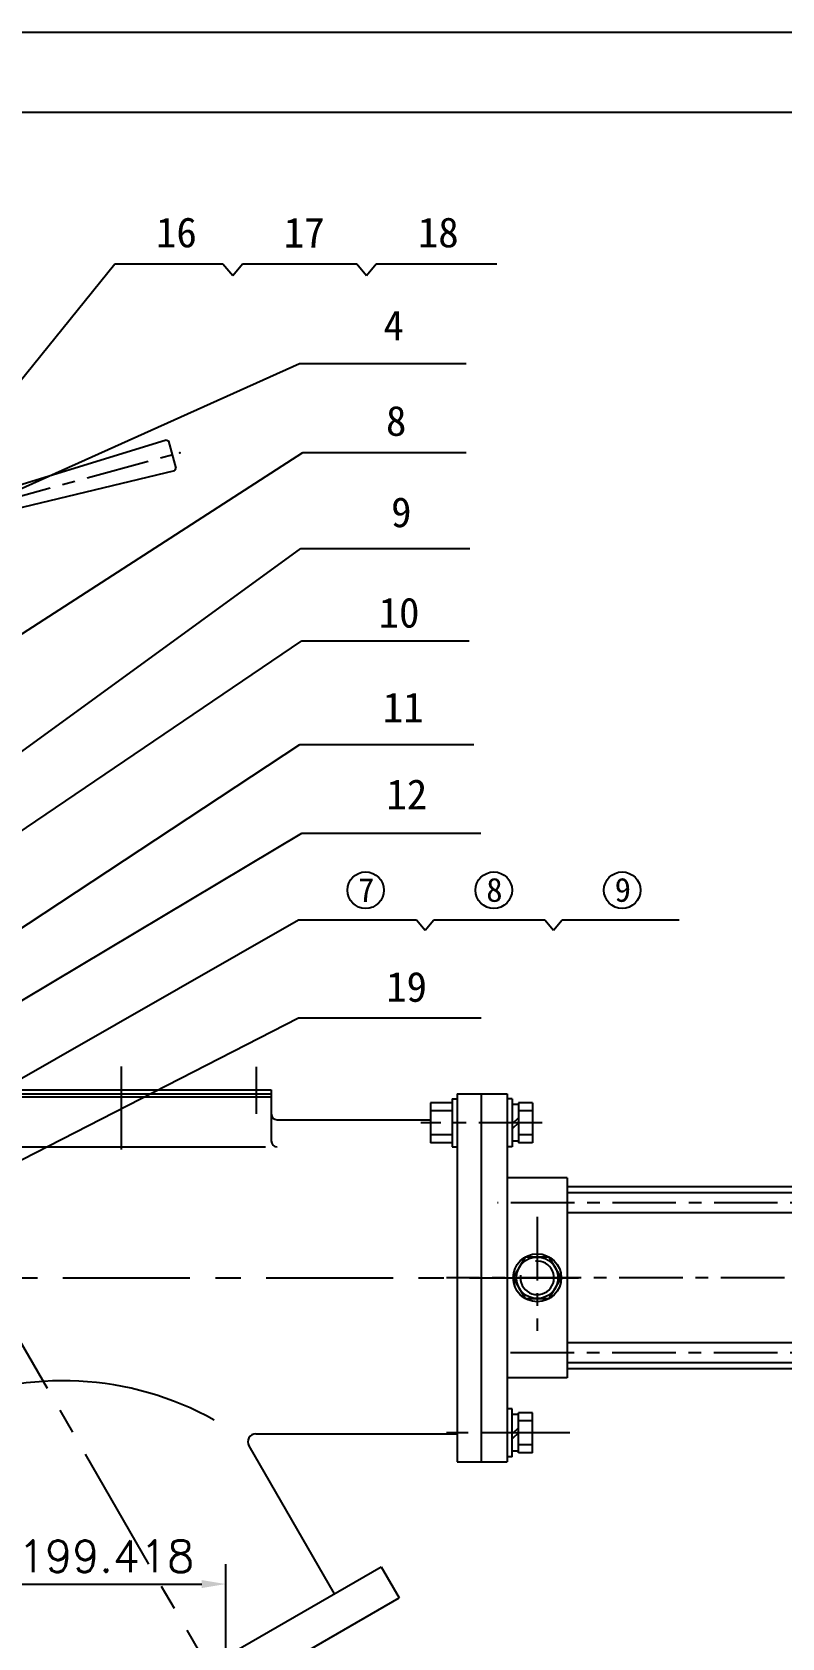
# Model space of a CAD drawing. Extents: x -2754 to 610, y -1664 to 712.
# Drawn here: x -892 to -517, y -91 to 712 of the extents above; entities that cross this region are included whole.
import ezdxf

# ---------------------------------------------------------------- set-up
doc = ezdxf.new("R2010")
doc.units = 0
doc.linetypes.add('CENTER', pattern=[50.8, 31.75, -6.35, 6.35, -6.35])
doc.layers.get('0').update_dxf_attribs({"linetype": 'CONTINUOUS'})
doc.layers.get('DEFPOINTS').update_dxf_attribs({"linetype": 'CONTINUOUS'})
doc.layers.add('SMPEN_THICK', color=7, linetype='CONTINUOUS')
doc.styles.get("Standard").update_dxf_attribs({"font": 'txt.shx', "height": 14})
doc.dimstyles.get("Standard").update_dxf_attribs({"dimscale": 5, "dimtxt": 4.5, "dimasz": 5.5, "dimexe": 4.25, "dimexo": 0.625, "dimgap": 2.2, "dimtad": 1, "dimdec": 4, "dimlfac": -1, "dimdsep": 46, "dimlunit": 6, "dimtxsty": 'Standard', "dimcen": 2.5, "dimclrd": 2, "dimclre": 2, "dimclrt": 2, "dimadec": 0, "dimazin": 0, "dimtfac": 1, "dimtdec": 4, "dimtmove": 0, "dimatfit": 3, "dimfxl": 1, "dimtolj": 1, "dimtzin": 0, "dimarcsym": 0})

# ---------------------------------------------------------------- blocks, each defined once
blk = doc.blocks.new('*D5')
at = {"color": 2, "lineweight": -2, "transparency": 16777216}
for p, q in [((-994.32, -215.88), (-994.32, -53.97)), ((-794.9, -120.88), (-794.9, -53.97)), ((-982.32, -63.97), (-806.9, -63.97))]:
    blk.add_line(p, q, dxfattribs=at)
at = {"color": 2, "transparency": 16777216}
for points in [[(-982.32, -61.97), (-982.32, -65.97), (-994.32, -63.97)], [(-806.9, -61.97), (-806.9, -65.97), (-794.9, -63.97)]]:
    blk.add_solid(points, dxfattribs=at)
at = {"layer": 'DEFPOINTS', "color": 0, "transparency": 16777216}
for p in [(-794.9, -63.97), (-794.9, -120.88), (-994.32, -215.88)]:
    blk.add_point(p, dxfattribs=at)
at = {"color": 2, "transparency": 16777216, "insert": (-854.73, -50.07), "char_height": 15.8, "attachment_point": 5}
blk.add_mtext('\\A1;199.418', dxfattribs=at)
blk = doc.blocks.new('*D11')
at = {"color": 2, "lineweight": -2, "transparency": 16777216}
for p, q in [((-226.2, 39.12), (-226.2, -757.75)), ((-2270.32, -328.88), (-2270.32, -757.75)), ((-238.2, -747.75), (-2258.32, -747.75))]:
    blk.add_line(p, q, dxfattribs=at)
at = {"color": 2, "transparency": 16777216}
for points in [[(-2258.32, -745.75), (-2258.32, -749.75), (-2270.32, -747.75)], [(-238.2, -745.75), (-238.2, -749.75), (-226.2, -747.75)]]:
    blk.add_solid(points, dxfattribs=at)
at = {"layer": 'DEFPOINTS', "color": 0, "transparency": 16777216}
for p in [(-226.2, 39.12), (-2270.32, -328.88), (-2270.32, -747.75)]:
    blk.add_point(p, dxfattribs=at)
at = {"color": 2, "transparency": 16777216, "insert": (-1218.89, -733.85), "char_height": 15.8, "attachment_point": 5}
blk.add_mtext('\\A1;2044', dxfattribs=at)

msp = doc.modelspace()

# ---------------------------------------------------------------- linework, layer by layer
at = {"color": 6}
msp.add_line((-2754.49064, 711.83857), (609.50936, 711.83857), dxfattribs=at)
at = {"color": 4}
for p, q in [((-2654.49064, 671.83857), (569.50936, 671.83857)), ((-913.31554, 480.80149), (-824.65624, 507.97913)), ((-824.65624, 507.97913), (-823.43138, 507.309)), ((-819.66841, 493.82382), (-823.43138, 507.309)), ((-913.31554, 470.43857), (-820.3723, 492.6284)), ((-820.3723, 492.6284), (-819.66841, 493.82382))]:
    msp.add_line(p, q, dxfattribs=at)
at = {"color": 1}
for p, q in [((-927.45065, 500.62813), (-850.4584, 595.97506)), ((-1074.24311, 403.9677), (-758.08871, 546.24558)), ((-1208.53905, 210.0381), (-756.40441, 501.75125)), ((-1179.55914, 146.47369), (-757.44234, 453.77775)), ((-1179.16994, 122.03453), (-756.87448, 407.46749)), ((-1180.63713, 77.08055), (-757.90145, 355.67248)), ((-1184.55418, 56.00842), (-756.84299, 311.33262)), ((-938.26341, 165.29463), (-758.4856, 268.00015)), ((-956.67634, 117.44572), (-758.63279, 219.14433))]:
    msp.add_line(p, q, dxfattribs=at)
for p, q in [((-850.4584, 595.97506), (-796.36922, 595.97506)), ((-796.36922, 595.97506), (-791.46087, 590.23633)), ((-791.46087, 590.23633), (-786.63502, 595.97506)), ((-786.63502, 595.97506), (-729.40113, 595.97506)), ((-729.40113, 595.97506), (-724.49278, 590.23633)), ((-724.49278, 590.23633), (-719.66693, 595.97506)), ((-719.66693, 595.97506), (-659.33497, 595.97506)), ((-758.08871, 546.24558), (-674.80454, 546.24558)), ((-756.40441, 501.75125), (-674.80454, 501.75125)), ((-757.44234, 453.77775), (-672.95858, 453.77775)), ((-756.87448, 407.46749), (-673.24911, 407.46749)), ((-757.90145, 355.67248), (-670.82021, 355.67248)), ((-756.84299, 311.33262), (-667.4779, 311.33262)), ((-758.4856, 268.00015), (-699.49195, 268.00015)), ((-699.49195, 268.00015), (-695.14795, 262.92126)), ((-695.14795, 262.92126), (-690.87697, 268.00015)), ((-690.87697, 268.00015), (-635.32978, 268.00015)), ((-635.32978, 268.00015), (-630.98578, 262.92126)), ((-630.98578, 262.92126), (-626.7148, 268.00015)), ((-626.7148, 268.00015), (-568.29309, 268.00015)), ((-758.63279, 219.14433), (-667.24997, 219.14433))]:
    msp.add_line(p, q)
for centre in [(-724.99531, 282.89296), (-660.91493, 282.89296), (-596.72023, 282.89296)]:
    msp.add_circle(centre, 9.12689)
at = {"color": 4}
msp.add_point((-817.86282, 501.56874), dxfattribs=at)
at = {"layer": 'DEFPOINTS', "color": 0, "linetype": 'ByBlock'}
msp.add_point((-667.20476, 181.12003), dxfattribs=at)
msp.add_point((-667.20476, 181.12003), dxfattribs=at)
msp.add_point((-667.20476, 181.12003), dxfattribs=at)
at = {"layer": 'SMPEN_THICK', "linetype": 'CENTER'}
for p, q in [((-913.31554, 475.62003), (-817.86282, 501.56874)), ((-636.65705, 166.62003), (-697.42868, 166.62003)), ((-214.23051, 126.62003), (-659.06022, 126.62003)), ((-639.20476, 119.56754), (-639.20476, 62.54694)), ((-210.80965, 89.12003), (-684.50632, 89.12003)), ((-214.33009, 51.62003), (-657.08403, 51.62003)), ((-622.91493, 11.62003), (-684.50632, 11.62003)), ((-632.55055, 11.62003), (-666.31343, 11.62003))]:
    msp.add_line(p, q, dxfattribs=at)
at = {"layer": 'SMPEN_THICK', "linetype": 'CENTER', "ltscale": 2}
for p, q in [((-847.20476, 194.7101), (-847.20476, 153.21707)), ((-779.70476, 194.56452), (-779.70476, 171.12003)), ((-977.93454, 89.12003), (-618.48775, 89.12003)), ((-916.04295, 88.95004), (-786.1463, -136.03756))]:
    msp.add_line(p, q, dxfattribs=at)
at = {"layer": 'SMPEN_THICK', "color": 4}
for p, q in [((-922.20476, 183.12003), (-772.20476, 183.12003)), ((-922.20476, 181.12003), (-772.20476, 181.12003)), ((-922.20476, 179.62003), (-772.20476, 179.62003)), ((-772.20476, 183.12003), (-772.20476, 171.12003)), ((-772.20476, 183.12003), (-772.20476, 157.57643)), ((-692.49803, 176.62003), (-692.49803, 156.62003)), ((-681.69803, 176.62003), (-692.49803, 176.62003)), ((-681.70476, 178.6261), (-679.20476, 178.6261)), ((-681.70476, 178.6261), (-681.70476, 154.6261)), ((-679.20476, 181.12003), (-667.20476, 181.12003)), ((-679.20476, 181.12003), (-679.20476, 11.62003)), ((-667.20476, 181.12003), (-667.20476, -2.87997)), ((-667.20476, 181.12003), (-654.20476, 181.12003)), ((-654.20476, 181.12003), (-654.20476, -2.87997)), ((-651.70476, 178.62003), (-654.20476, 178.62003)), ((-651.70476, 178.62003), (-651.70476, 154.62003)), ((-648.60476, 176.62003), (-648.60476, 156.62003)), ((-641.60476, 176.62003), (-648.60476, 176.62003)), ((-641.60476, 176.62003), (-641.60476, 156.62003)), ((-681.69803, 172.62003), (-692.49803, 172.62003)), ((-648.60476, 175.82003), (-651.70476, 175.82003)), ((-648.60476, 169.13792), (-651.70476, 166.10574)), ((-641.60476, 172.62003), (-648.60476, 172.62003)), ((-769.20476, 168.12003), (-692.49803, 168.12003)), ((-681.69803, 160.62003), (-692.49803, 160.62003)), ((-648.60476, 166.62003), (-651.70476, 163.58785)), ((-641.60476, 160.62003), (-648.60476, 160.62003)), ((-917.59016, 154.57643), (-775.02734, 154.57643)), ((-681.69803, 156.62003), (-692.49803, 156.62003)), ((-681.70476, 154.6261), (-679.20476, 154.6261)), ((-651.70476, 154.62003), (-654.20476, 154.62003)), ((-648.60476, 157.42003), (-651.70476, 157.42003)), ((-641.60476, 156.62003), (-648.60476, 156.62003)), ((-624.20476, 139.12003), (-654.20476, 139.12003)), ((-624.20476, 139.12003), (-624.20476, 39.12003)), ((-256.20476, 134.62003), (-624.20476, 134.62003)), ((-256.20476, 131.62003), (-624.20476, 131.62003)), ((-256.20476, 121.62003), (-624.20476, 121.62003)), ((-256.20476, 56.62003), (-624.20476, 56.62003)), ((-256.20476, 46.62003), (-624.20476, 46.62003)), ((-256.20476, 43.62003), (-624.20476, 43.62003)), ((-624.20476, 39.12003), (-654.20476, 39.12003)), ((-651.70476, 23.62003), (-654.20476, 23.62003)), ((-651.70476, -0.37997), (-651.70476, 23.62003)), ((-648.60476, 20.82003), (-651.70476, 20.82003)), ((-648.60476, 1.62003), (-648.60476, 21.62003)), ((-641.60476, 21.62003), (-648.60476, 21.62003)), ((-641.60476, 17.62003), (-648.60476, 17.62003)), ((-641.60476, 1.62003), (-641.60476, 21.62003)), ((-779.88643, 11.12003), (-679.20476, 11.12003)), ((-679.20476, 11.12003), (-679.20476, -2.87997)), ((-648.60476, 14.09041), (-651.70476, 11.17645)), ((-648.60476, 11.62003), (-651.70476, 8.70607)), ((-783.35053, 5.12003), (-740.67768, -68.79152)), ((-648.60476, 2.42003), (-651.70476, 2.42003)), ((-641.60476, 5.62003), (-648.60476, 5.62003)), ((-641.60476, 1.62003), (-648.60476, 1.62003)), ((-679.20476, -2.87997), (-654.20476, -2.87997)), ((-651.70476, -0.37997), (-654.20476, -0.37997)), ((-803.89754, -105.29152), (-717.29499, -55.29152)), ((-717.29499, -55.29152), (-708.29499, -70.87997)), ((-881.50008, -170.87997), (-708.29499, -70.87997))]:
    msp.add_line(p, q, dxfattribs=at)
msp.add_lwpolyline([(-645.20476, 99.51233), (-651.20476, 89.12003), (-645.20476, 78.72772), (-633.20476, 78.72772), (-627.20476, 89.12003), (-633.20476, 99.51233)], close=True, dxfattribs=at)
for radius in [12, 10.3923]:
    msp.add_circle((-639.20476, 89.12003), radius, dxfattribs=at)
for centre, radius, start, end in [((-769.20476, 171.12003), 3, 180, 270), ((-769.20476, 157.57643), 3, 180, 270), ((-876.27143, -117.37283), 155.04087, 60.81038928, 113.35335021), ((-779.88643, 7.12003), 4, 90, 210)]:
    msp.add_arc(centre, radius, start, end, dxfattribs=at)
at = {"layer": 'SMPEN_THICK'}
msp.add_arc((-639.20476, 89.12003), 8.3923, 171.19545086, 95.454, dxfattribs=at)

# ---------------------------------------------------------------- texts
at = {"color": 2, "linetype": 'ByBlock', "attachment_point": 5}
for s, insert, char_height in [('{\\f仿宋_GB2312|b0|i0|c134|p49;16}', (-819.59812, 611.62639), 15), ('{\\f仿宋_GB2312|b0|i0|c134|p49;17}', (-755.68008, 611.62639), 15), ('{\\f仿宋_GB2312|b0|i0|c134|p49;18}', (-688.67936, 611.62639), 15), ('\\f仿宋_GB2312|b0|i0|c134|p49;4', (-710.96215, 565.21816), 15), ('{\\f仿宋_GB2312|b0|i0|c134|p49;8}', (-709.71664, 517.41419), 15), ('{\\f仿宋_GB2312|b0|i0|c134|p49;9}', (-707.15939, 471.72939), 15), ('{\\f仿宋_GB2312|b0|i0|c134|p49;10}', (-708.27821, 421.53115), 15), ('{\\f仿宋_GB2312|b0|i0|c134|p49;11}', (-706.20202, 374.24861), 15), ('{\\f仿宋_GB2312|b0|i0|c134|p49;12}', (-704.40253, 330.83122), 15), ('\\f仿宋_GB2312|b0|i0|c134|p49;7', (-724.67553, 282.9771), 12), ('\\f仿宋_GB2312|b0|i0|c134|p49;8', (-660.59516, 282.9771), 12), ('\\f仿宋_GB2312|b0|i0|c134|p49;9', (-596.40045, 282.9771), 12), ('{\\f仿宋_GB2312|b0|i0|c134|p49;19}', (-704.50539, 234.47656), 15)]:
    msp.add_mtext(s, dxfattribs=dict(at, insert=insert, char_height=char_height))

# ---------------------------------------------------------------- dimensions: what is measured, and where the dimension line sits
dim = msp.add_linear_dim(base=(-2270.31554, -747.74623), p1=(-226.20476, 39.12003), p2=(-2270.31554, -328.87997), text='2044', dimstyle='Standard', override={"dimscale": 4, "dimtxt": 3.5, "dimasz": 3, "dimexe": 2.5, "dimexo": 0, "dimgap": 1.5, "dimlfac": 1, "dimlunit": 2, "dimcen": 0.09, "dimtp": 0.2, "dimtfac": 0.66667, "dimatfit": 2, "dimtvp": 5, "dimtzin": 8})
dim.commit()
dim.dimension.update_dxf_attribs({"geometry": '*D11', "text_midpoint": (-1218.89023, -747.74623), "dimtype": 160})
dim = msp.add_linear_dim(base=(-794.89754, -63.9713), p1=(-994.31554, -215.87997), p2=(-794.89754, -120.87997), dimstyle='Standard', override={"dimscale": 4, "dimtxt": 3.5, "dimasz": 3, "dimexe": 2.5, "dimexo": 0, "dimgap": 1.5, "dimlfac": 1, "dimlunit": 2, "dimcen": 0.09, "dimtp": 0.2, "dimtfac": 0.66667, "dimatfit": 2, "dimtvp": 5, "dimtzin": 8})
dim.commit()
dim.dimension.update_dxf_attribs({"geometry": '*D5', "text_midpoint": (-854.73044, -63.9713), "dimtype": 160})

doc.saveas('drawing.dxf')
